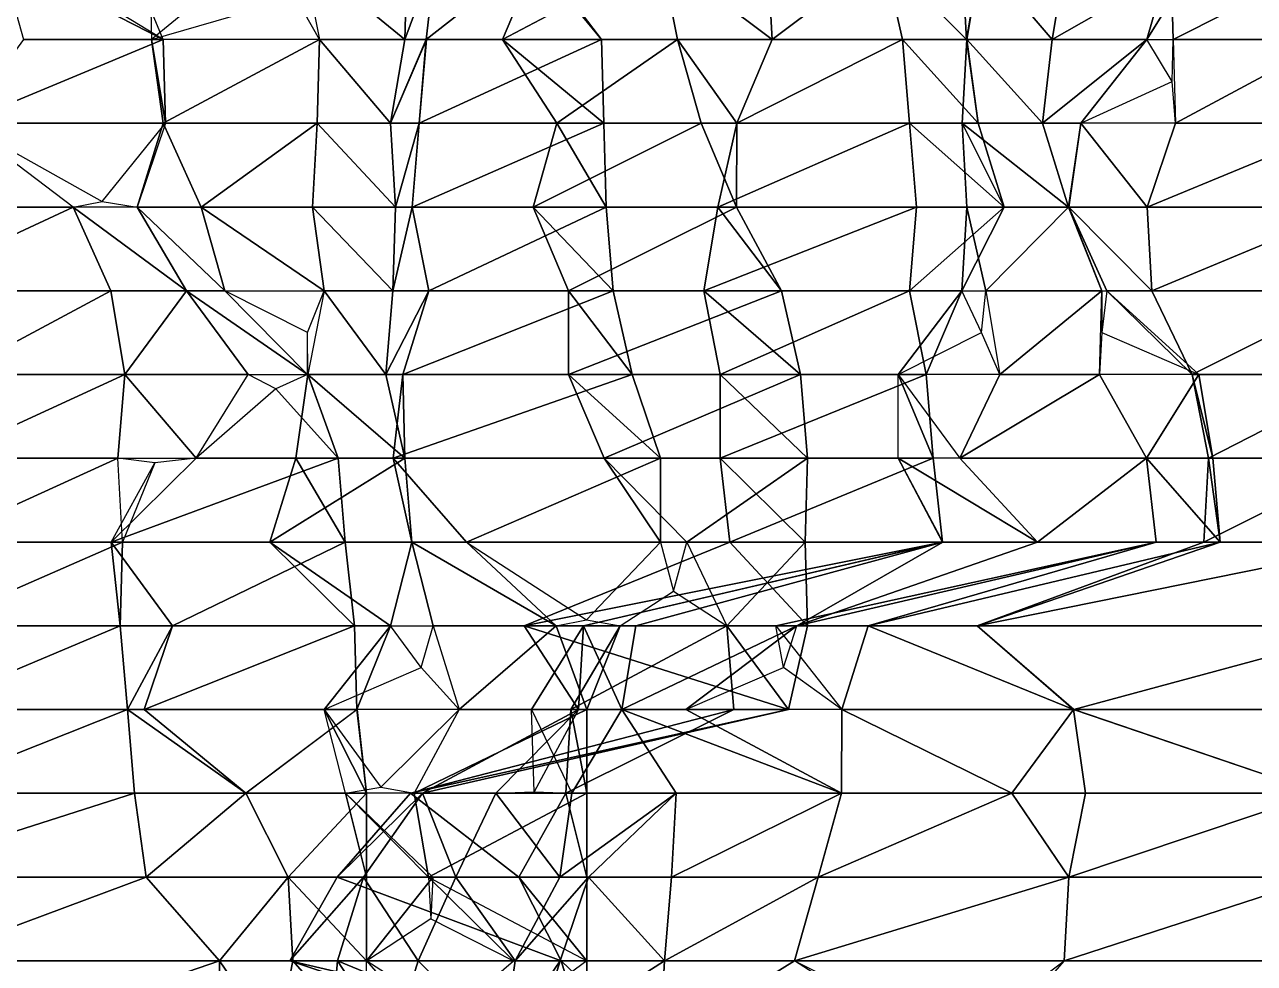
# Model space of a CAD drawing. Header units: metres. Extents: x -317 to 276, y -240 to 234.
# Drawn here: x 88.3 to 176.4, y -150.2 to -82.9 of the extents above; entities that cross this region are included whole.
import ezdxf

# ---------------------------------------------------------------- set-up
doc = ezdxf.new("R2010")
doc.units = ezdxf.units.M

msp = doc.modelspace()

# ---------------------------------------------------------------- linework, layer by layer
for points in [[(98.22296, -84, -563.7336), (88.408844, -78, -581.69824), (86.52753, -78, -572.62695), (86.527626, -77.9999, -572.62683)], [(98.22296, -84, -563.7336), (86.52753, -78, -572.62695), (88.219604, -84, -569.5296), (88.2197, -83.9999, -569.5295)], [(104.67294, -78, -564.442), (97.39694, -84, -577.7606), (107.74606, -81, -569.5795), (107.74616, -80.9999, -569.5794)], [(109.430786, -84, -568.24774), (107.74606, -81, -569.5795), (108.24631, -78, -570.4159), (108.24641, -77.9999, -570.4158)], [(108.24631, -78, -570.4159), (115.54233, -84, -569.5756), (115.71155, -78, -569.26587), (115.71165, -77.9999, -569.26575)], [(108.24631, -78, -570.4159), (109.430786, -84, -568.24774), (115.54233, -84, -569.5756), (115.54243, -83.9999, -569.5755)], [(115.54233, -84, -569.5756), (117.085236, -84, -579.26636), (117.762085, -78, -578.0274), (117.762184, -77.9999, -578.0273)], [(115.54233, -84, -569.5756), (117.762085, -78, -578.0274), (115.71155, -78, -569.26587), (115.71165, -77.9999, -569.26575)], [(117.085236, -84, -579.26636), (129.62668, -84, -568.82434), (124.719635, -78, -577.80664), (124.719734, -77.9999, -577.8065)], [(117.085236, -84, -579.26636), (124.719635, -78, -577.80664), (117.762085, -78, -578.0274), (117.762184, -77.9999, -578.0273)], [(129.62668, -84, -568.82434), (122.53995, -84, -594.3115), (125.078064, -78, -589.66547), (125.07816, -77.9999, -589.66534)], [(122.53995, -84, -594.3115), (135.08142, -84, -583.86945), (133.89697, -78, -586.0376), (133.89708, -77.9999, -586.0375)], [(122.53995, -84, -594.3115), (133.89697, -78, -586.0376), (125.078064, -78, -589.66547), (125.07816, -77.9999, -589.66534)], [(129.62668, -84, -568.82434), (125.078064, -78, -589.66547), (124.719635, -78, -577.80664), (124.719734, -77.9999, -577.8065)], [(133.89697, -78, -586.0376), (141.86981, -84, -583.9584), (141.5314, -78, -584.5779), (141.53151, -77.9999, -584.57776)], [(133.89697, -78, -586.0376), (135.08142, -84, -583.86945), (141.86981, -84, -583.9584), (141.86992, -83.9999, -583.95825)], [(141.86981, -84, -583.9584), (149.84265, -78, -581.87915), (141.5314, -78, -584.5779), (141.53151, -77.9999, -584.57776)], [(141.86981, -84, -583.9584), (151.19632, -84, -579.4013), (149.84265, -78, -581.87915), (149.84276, -77.9999, -581.879)], [(149.84265, -78, -581.87915), (155.78497, -84, -583.51685), (155.44653, -78, -584.1363), (155.44664, -77.9999, -584.13617)], [(149.84265, -78, -581.87915), (151.19632, -84, -579.4013), (155.78497, -84, -583.51685), (155.78508, -83.9999, -583.5167)], [(155.78497, -84, -583.51685), (156.82025, -78, -594.1367), (155.44653, -78, -584.1363), (155.44664, -77.9999, -584.13617)], [(155.78497, -84, -583.51685), (155.805, -84, -595.9951), (156.82025, -78, -594.1367), (156.82036, -77.9999, -594.1366)], [(156.82025, -78, -594.1367), (155.805, -84, -595.9951), (161.91653, -84, -597.323), (161.91664, -83.9999, -597.3229)], [(156.82025, -78, -594.1367), (161.91653, -84, -597.323), (162.9318, -78, -595.4646), (162.9319, -77.9999, -595.4645)], [(161.91653, -84, -597.323), (168.7049, -84, -597.412), (172.42749, -78, -590.5978), (172.4276, -77.9999, -590.59766)], [(161.91653, -84, -597.323), (172.42749, -78, -590.5978), (162.9318, -78, -595.4646), (162.9319, -77.9999, -595.4645)], [(168.7049, -84, -597.412), (170.58621, -84, -606.4832), (170.41699, -78, -606.79297), (170.4171, -77.9999, -606.79285)], [(168.7049, -84, -597.412), (170.41699, -78, -606.79297), (172.42749, -78, -590.5978), (172.4276, -77.9999, -590.59766)], [(170.58621, -84, -606.4832), (182.45087, -78, -597.2801), (170.41699, -78, -606.79297), (170.4171, -77.9999, -606.79285)], [(170.58621, -84, -606.4832), (181.94324, -84, -598.2093), (182.45087, -78, -597.2801), (182.45097, -77.9999, -597.27997)], [(97.357605, -81.86139, -571.5751), (97.39694, -84, -577.7606), (98.22296, -84, -563.7336), (98.22306, -83.9999, -563.73346)], [(83.82019, -90, -577.5827), (98.39218, -90, -563.4238), (98.22296, -84, -563.7336), (98.22306, -83.9999, -563.73346)], [(83.82019, -90, -577.5827), (98.22296, -84, -563.7336), (88.219604, -84, -569.5296), (88.2197, -83.9999, -569.5295)], [(98.39218, -90, -563.4238), (98.24298, -90, -576.2119), (97.39694, -84, -577.7606), (97.39704, -83.9999, -577.7605)], [(98.39218, -90, -563.4238), (97.39694, -84, -577.7606), (98.22296, -84, -563.7336), (98.22306, -83.9999, -563.73346)], [(98.24298, -90, -576.2119), (109.430786, -84, -568.24774), (97.39694, -84, -577.7606), (97.39704, -83.9999, -577.7605)], [(98.24298, -90, -576.2119), (109.261566, -90, -568.5575), (109.430786, -84, -568.24774), (109.430885, -83.9999, -568.2476)], [(109.430786, -84, -568.24774), (109.261566, -90, -568.5575), (114.52707, -90, -571.4341), (114.52717, -89.9999, -571.43396)], [(109.430786, -84, -568.24774), (114.52707, -90, -571.4341), (115.54233, -84, -569.5756), (115.54243, -83.9999, -569.5755)], [(114.52707, -90, -571.4341), (116.57761, -90, -580.19556), (117.085236, -84, -579.26636), (117.085335, -83.9999, -579.26624)], [(114.52707, -90, -571.4341), (117.085236, -84, -579.26636), (115.54233, -84, -569.5756), (115.54243, -83.9999, -569.5755)], [(116.57761, -90, -580.19556), (129.7959, -90, -568.5146), (129.62668, -84, -568.82434), (129.62679, -83.9999, -568.8242)], [(116.57761, -90, -580.19556), (129.62668, -84, -568.82434), (117.085236, -84, -579.26636), (117.085335, -83.9999, -579.26624)], [(129.7959, -90, -568.5146), (126.43173, -90, -587.1876), (122.53995, -84, -594.3115), (122.54005, -83.9999, -594.3114)], [(129.7959, -90, -568.5146), (122.53995, -84, -594.3115), (129.62668, -84, -568.82434), (129.62679, -83.9999, -568.8242)], [(126.43173, -90, -587.1876), (135.08142, -84, -583.86945), (122.53995, -84, -594.3115), (122.54005, -83.9999, -594.3114)], [(126.43173, -90, -587.1876), (136.77353, -90, -580.7721), (135.08142, -84, -583.86945), (135.08153, -83.9999, -583.8693)], [(135.08142, -84, -583.86945), (139.33167, -90, -588.60443), (141.86981, -84, -583.9584), (141.86992, -83.9999, -583.95825)], [(135.08142, -84, -583.86945), (136.77353, -90, -580.7721), (139.33167, -90, -588.60443), (139.33177, -89.9999, -588.6043)], [(139.33167, -90, -588.60443), (151.70398, -90, -578.4721), (151.19632, -84, -579.4013), (151.19643, -83.9999, -579.4012)], [(139.33167, -90, -588.60443), (151.19632, -84, -579.4013), (141.86981, -84, -583.9584), (141.86992, -83.9999, -583.95825)], [(151.19632, -84, -579.4013), (156.63101, -90, -581.96814), (155.78497, -84, -583.51685), (155.78508, -83.9999, -583.5167)], [(151.19632, -84, -579.4013), (151.70398, -90, -578.4721), (156.63101, -90, -581.96814), (156.63112, -89.9999, -581.968)], [(156.63101, -90, -581.96814), (155.46658, -90, -596.6146), (155.805, -84, -595.9951), (155.8051, -83.9999, -595.995)], [(155.805, -84, -595.9951), (155.46658, -90, -596.6146), (161.23972, -90, -598.56195), (161.23982, -89.9999, -598.5618)], [(156.63101, -90, -581.96814), (155.805, -84, -595.9951), (155.78497, -84, -583.51685), (155.78508, -83.9999, -583.5167)], [(155.805, -84, -595.9951), (161.23972, -90, -598.56195), (161.91653, -84, -597.323), (161.91664, -83.9999, -597.3229)], [(161.23972, -90, -598.56195), (163.96704, -90, -606.08453), (168.7049, -84, -597.412), (168.705, -83.9999, -597.41187)], [(161.23972, -90, -598.56195), (168.7049, -84, -597.412), (161.91653, -84, -597.323), (161.91664, -83.9999, -597.3229)], [(168.7049, -84, -597.412), (163.96704, -90, -606.08453), (170.52133, -87, -606.1704), (170.52144, -86.9999, -606.1703)], [(170.75543, -90, -606.17346), (170.52133, -87, -606.1704), (170.58621, -84, -606.4832), (170.58632, -83.9999, -606.4831)], [(170.75543, -90, -606.17346), (181.94324, -84, -598.2093), (170.58621, -84, -606.4832), (170.58632, -83.9999, -606.4831)], [(170.75543, -90, -606.17346), (183.29694, -90, -595.73145), (181.94324, -84, -598.2093), (181.94334, -83.9999, -598.20917)], [(70.77106, -96, -588.954), (91.77301, -96, -563.02515), (83.82019, -90, -577.5827), (83.82029, -89.9999, -577.5826)], [(83.82019, -90, -577.5827), (93.86658, -95.593216, -565.45044), (98.39218, -90, -563.4238), (98.39228, -89.9999, -563.4237)], [(96.361664, -96, -567.1407), (100.95035, -96, -571.25616), (98.24298, -90, -576.2119), (98.24308, -89.9999, -576.2118)], [(96.361664, -96, -567.1407), (98.24298, -90, -576.2119), (98.39218, -90, -563.4238), (98.39228, -89.9999, -563.4237)], [(100.95035, -96, -571.25616), (109.261566, -90, -568.5575), (98.24298, -90, -576.2119), (98.24308, -89.9999, -576.2118)], [(100.95035, -96, -571.25616), (108.92316, -96, -569.17694), (109.261566, -90, -568.5575), (109.261665, -89.9999, -568.5574)], [(109.261566, -90, -568.5575), (108.92316, -96, -569.17694), (114.86548, -96, -570.8146), (114.86558, -95.9999, -570.81445)], [(109.261566, -90, -568.5575), (114.86548, -96, -570.8146), (114.52707, -90, -571.4341), (114.52717, -89.9999, -571.43396)], [(114.86548, -96, -570.8146), (116.57761, -90, -580.19556), (114.52707, -90, -571.4341), (114.52717, -89.9999, -571.43396)], [(114.86548, -96, -570.8146), (116.06998, -96, -581.12476), (116.57761, -90, -580.19556), (116.577705, -89.9999, -580.19543)], [(116.06998, -96, -581.12476), (129.96512, -96, -568.20483), (129.7959, -90, -568.5146), (129.796, -89.9999, -568.51447)], [(116.06998, -96, -581.12476), (129.7959, -90, -568.5146), (116.57761, -90, -580.19556), (116.577705, -89.9999, -580.19543)], [(129.96512, -96, -568.20483), (124.739655, -96, -590.285), (126.43173, -90, -587.1876), (126.43183, -89.9999, -587.1875)], [(124.739655, -96, -590.285), (139.31165, -96, -576.1261), (136.77353, -90, -580.7721), (136.77364, -89.9999, -580.772)], [(124.739655, -96, -590.285), (136.77353, -90, -580.7721), (126.43173, -90, -587.1876), (126.43183, -89.9999, -587.1875)], [(129.96512, -96, -568.20483), (126.43173, -90, -587.1876), (129.7959, -90, -568.5146), (129.796, -89.9999, -568.51447)], [(139.31165, -96, -576.1261), (139.33167, -90, -588.60443), (136.77353, -90, -580.7721), (136.77364, -89.9999, -580.772)], [(139.31165, -96, -576.1261), (137.978, -96, -591.0823), (139.33167, -90, -588.60443), (139.33177, -89.9999, -588.6043)], [(137.978, -96, -591.0823), (152.21158, -96, -577.5429), (151.70398, -90, -578.4721), (151.70409, -89.9999, -578.472)], [(137.978, -96, -591.0823), (151.70398, -90, -578.4721), (139.33167, -90, -588.60443), (139.33177, -89.9999, -588.6043)], [(151.70398, -90, -578.4721), (158.49231, -96, -578.56104), (156.63101, -90, -581.96814), (156.63112, -89.9999, -581.968)], [(151.70398, -90, -578.4721), (152.21158, -96, -577.5429), (158.49231, -96, -578.56104), (158.49242, -95.9999, -578.5609)], [(158.49231, -96, -578.56104), (155.805, -96, -595.9951), (155.46658, -90, -596.6146), (155.46669, -89.9999, -596.6145)], [(158.49231, -96, -578.56104), (155.46658, -90, -596.6146), (156.63101, -90, -581.96814), (156.63112, -89.9999, -581.968)], [(155.46658, -90, -596.6146), (163.10101, -96, -595.1549), (161.23972, -90, -598.56195), (161.23982, -89.9999, -598.5618)], [(155.46658, -90, -596.6146), (155.805, -96, -595.9951), (163.10101, -96, -595.1549), (163.10112, -95.9999, -595.1548)], [(163.10101, -96, -595.1549), (163.96704, -90, -606.08453), (161.23972, -90, -598.56195), (161.23982, -89.9999, -598.5618)], [(163.10101, -96, -595.1549), (163.121, -96, -607.63324), (163.96704, -90, -606.08453), (163.96715, -89.9999, -606.0844)], [(163.96704, -90, -606.08453), (163.121, -96, -607.63324), (168.72491, -96, -609.89026), (168.72502, -95.9999, -609.89014)], [(163.96704, -90, -606.08453), (168.72491, -96, -609.89026), (170.75543, -90, -606.17346), (170.75554, -89.9999, -606.17334)], [(168.72491, -96, -609.89026), (183.46613, -96, -595.4217), (183.29694, -90, -595.73145), (183.29704, -89.9999, -595.7313)], [(168.72491, -96, -609.89026), (183.29694, -90, -595.73145), (170.75543, -90, -606.17346), (170.75554, -89.9999, -606.17334)], [(78.8931, -102, -574.0867), (91.77301, -96, -563.02515), (70.77106, -96, -588.954), (70.77116, -95.9999, -588.95386)], [(78.8931, -102, -574.0867), (94.48035, -102, -558.0694), (91.77301, -96, -563.02515), (91.77311, -95.9999, -563.025)], [(93.86658, -95.593216, -565.45044), (96.361664, -96, -567.1407), (91.77301, -96, -563.02515), (91.77311, -95.9999, -563.025)], [(99.91507, -102, -560.6362), (96.361664, -96, -567.1407), (91.77301, -96, -563.02515), (91.77311, -95.9999, -563.025)], [(99.91507, -102, -560.6362), (91.77301, -96, -563.02515), (94.48035, -102, -558.0694), (94.480446, -101.9999, -558.0693)], [(102.642426, -102, -568.1588), (100.95035, -96, -571.25616), (96.361664, -96, -567.1407), (96.36176, -95.9999, -567.14056)], [(102.642426, -102, -568.1588), (96.361664, -96, -567.1407), (99.91507, -102, -560.6362), (99.91517, -101.9999, -560.6361)], [(100.95035, -96, -571.25616), (109.769196, -102, -567.6283), (108.92316, -96, -569.17694), (108.923256, -95.9999, -569.1768)], [(100.95035, -96, -571.25616), (102.642426, -102, -568.1588), (109.769196, -102, -567.6283), (109.769295, -101.9999, -567.6282)], [(108.92316, -96, -569.17694), (114.69629, -102, -571.1243), (114.86548, -96, -570.8146), (114.86558, -95.9999, -570.81445)], [(108.92316, -96, -569.17694), (109.769196, -102, -567.6283), (114.69629, -102, -571.1243), (114.69639, -101.9999, -571.1242)], [(114.69629, -102, -571.1243), (117.254456, -102, -578.9566), (116.06998, -96, -581.12476), (116.070076, -95.9999, -581.12463)], [(114.69629, -102, -571.1243), (116.06998, -96, -581.12476), (114.86548, -96, -570.8146), (114.86558, -95.9999, -570.81445)], [(117.254456, -102, -578.9566), (129.96512, -96, -568.20483), (116.06998, -96, -581.12476), (116.070076, -95.9999, -581.12463)], [(117.254456, -102, -578.9566), (130.47275, -102, -567.27563), (129.96512, -96, -568.20483), (129.96523, -95.9999, -568.2047)], [(130.47275, -102, -567.27563), (127.2778, -102, -585.6389), (124.739655, -96, -590.285), (124.73975, -95.9999, -590.28485)], [(130.47275, -102, -567.27563), (124.739655, -96, -590.285), (129.96512, -96, -568.20483), (129.96523, -95.9999, -568.2047)], [(127.2778, -102, -585.6389), (139.31165, -96, -576.1261), (124.739655, -96, -590.285), (124.73975, -95.9999, -590.28485)], [(127.2778, -102, -585.6389), (142.52661, -102, -570.2411), (139.31165, -96, -576.1261), (139.31175, -95.9999, -576.126)], [(142.52661, -102, -570.2411), (136.96274, -102, -592.94073), (137.978, -96, -591.0823), (137.9781, -95.9999, -591.08215)], [(136.96274, -102, -592.94073), (151.70398, -102, -578.4721), (152.21158, -96, -577.5429), (152.21169, -95.9999, -577.5428)], [(136.96274, -102, -592.94073), (152.21158, -96, -577.5429), (137.978, -96, -591.0823), (137.9781, -95.9999, -591.08215)], [(142.52661, -102, -570.2411), (137.978, -96, -591.0823), (139.31165, -96, -576.1261), (139.31175, -95.9999, -576.126)], [(151.70398, -102, -578.4721), (155.44653, -102, -584.1363), (158.49231, -96, -578.56104), (158.49242, -95.9999, -578.5609)], [(151.70398, -102, -578.4721), (158.49231, -96, -578.56104), (152.21158, -96, -577.5429), (152.21169, -95.9999, -577.5428)], [(155.44653, -102, -584.1363), (157.15866, -102, -593.5173), (155.805, -96, -595.9951), (155.8051, -95.9999, -595.995)], [(155.44653, -102, -584.1363), (155.805, -96, -595.9951), (158.49231, -96, -578.56104), (158.49242, -95.9999, -578.5609)], [(157.15866, -102, -593.5173), (163.10101, -96, -595.1549), (155.805, -96, -595.9951), (155.8051, -95.9999, -595.995)], [(157.15866, -102, -593.5173), (165.46994, -102, -590.8186), (163.10101, -96, -595.1549), (163.10112, -95.9999, -595.1548)], [(165.46994, -102, -590.8186), (163.121, -96, -607.63324), (163.10101, -96, -595.1549), (163.10112, -95.9999, -595.1548)], [(165.46994, -102, -590.8186), (165.82834, -102, -602.6775), (163.121, -96, -607.63324), (163.12111, -95.9999, -607.6331)], [(163.121, -96, -607.63324), (169.06332, -102, -609.2708), (168.72491, -96, -609.89026), (168.72502, -95.9999, -609.89014)], [(163.121, -96, -607.63324), (165.82834, -102, -602.6775), (169.06332, -102, -609.2708), (169.06343, -101.9999, -609.2707)], [(169.06332, -102, -609.2708), (183.46613, -96, -595.4217), (168.72491, -96, -609.89026), (168.72502, -95.9999, -609.89014)], [(169.06332, -102, -609.2708), (183.97375, -102, -594.4925), (183.46613, -96, -595.4217), (183.46623, -95.9999, -595.4216)], [(83.29254, -108, -566.03357), (94.48035, -102, -558.0694), (78.8931, -102, -574.0867), (78.893196, -101.9999, -574.08655)], [(83.29254, -108, -566.03357), (95.495605, -108, -556.211), (94.48035, -102, -558.0694), (94.480446, -101.9999, -558.0693)], [(99.91507, -102, -560.6362), (94.48035, -102, -558.0694), (95.495605, -108, -556.211), (95.495705, -107.9999, -556.2109)], [(99.91507, -102, -560.6362), (95.495605, -108, -556.211), (104.314514, -108, -552.5831), (104.31461, -107.9999, -552.583)], [(108.56473, -108, -557.3181), (102.642426, -102, -568.1588), (99.91507, -102, -560.6362), (99.91517, -101.9999, -560.6361)], [(108.56473, -108, -557.3181), (99.91507, -102, -560.6362), (104.314514, -108, -552.5831), (104.31461, -107.9999, -552.583)], [(108.56473, -108, -557.3181), (108.58142, -105, -567.7167), (102.642426, -102, -568.1588), (102.642525, -101.9999, -568.1587)], [(109.769196, -102, -567.6283), (108.58475, -108, -569.79645), (108.58142, -105, -567.7167), (108.58152, -104.9999, -567.71655)], [(109.769196, -102, -567.6283), (108.58475, -108, -569.79645), (114.18866, -108, -572.0535), (114.18876, -107.9999, -572.0534)], [(109.769196, -102, -567.6283), (114.18866, -108, -572.0535), (114.69629, -102, -571.1243), (114.69639, -101.9999, -571.1242)], [(114.18866, -108, -572.0535), (115.39316, -108, -582.3637), (117.254456, -102, -578.9566), (117.254555, -101.9999, -578.9565)], [(114.18866, -108, -572.0535), (117.254456, -102, -578.9566), (114.69629, -102, -571.1243), (114.69639, -101.9999, -571.1242)], [(115.39316, -108, -582.3637), (131.82642, -108, -564.7977), (130.47275, -102, -567.27563), (130.47285, -101.9999, -567.2755)], [(115.39316, -108, -582.3637), (130.47275, -102, -567.27563), (117.254456, -102, -578.9566), (117.254555, -101.9999, -578.9565)], [(131.82642, -108, -564.7977), (127.2778, -108, -585.6389), (127.2778, -102, -585.6389), (127.2779, -101.9999, -585.6388)], [(131.82642, -108, -564.7977), (127.2778, -102, -585.6389), (130.47275, -102, -567.27563), (130.47285, -101.9999, -567.2755)], [(127.2778, -108, -585.6389), (143.88031, -108, -567.76324), (142.52661, -102, -570.2411), (142.52672, -101.9999, -570.24097)], [(127.2778, -108, -585.6389), (142.52661, -102, -570.2411), (127.2778, -102, -585.6389), (127.2779, -101.9999, -585.6388)], [(143.88031, -108, -567.76324), (138.14722, -108, -590.7726), (136.96274, -102, -592.94073), (136.96284, -101.9999, -592.9406)], [(143.88031, -108, -567.76324), (136.96274, -102, -592.94073), (142.52661, -102, -570.2411), (142.52672, -101.9999, -570.24097)], [(138.14722, -108, -590.7726), (151.70398, -102, -578.4721), (136.96274, -102, -592.94073), (136.96284, -101.9999, -592.9406)], [(138.14722, -108, -590.7726), (152.88843, -108, -576.30396), (151.70398, -102, -578.4721), (151.70409, -101.9999, -578.472)], [(152.88843, -108, -576.30396), (150.8779, -108, -592.49915), (155.44653, -102, -584.1363), (155.44664, -101.9999, -584.13617)], [(155.44653, -102, -584.1363), (150.8779, -108, -592.49915), (156.84735, -105, -591.81165), (156.84746, -104.9999, -591.8115)], [(152.88843, -108, -576.30396), (155.44653, -102, -584.1363), (151.70398, -102, -578.4721), (151.70409, -101.9999, -578.472)], [(158.17392, -108, -591.6588), (156.84735, -105, -591.81165), (157.15866, -102, -593.5173), (157.15877, -101.9999, -593.51715)], [(158.17392, -108, -591.6588), (165.46994, -102, -590.8186), (157.15866, -102, -593.5173), (157.15877, -101.9999, -593.51715)], [(158.17392, -108, -591.6588), (165.30072, -108, -591.1283), (165.46994, -102, -590.8186), (165.47005, -101.9999, -590.8185)], [(165.46994, -102, -590.8186), (165.47888, -105, -591.11505), (165.30072, -108, -591.1283), (165.30083, -107.9999, -591.1282)], [(172.42749, -108, -590.5978), (165.82834, -102, -602.6775), (165.47888, -105, -591.11505), (165.47899, -104.9999, -591.1149)], [(171.93988, -108, -604.0053), (169.06332, -102, -609.2708), (165.82834, -102, -602.6775), (165.82845, -101.9999, -602.67737)], [(171.93988, -108, -604.0053), (165.82834, -102, -602.6775), (172.42749, -108, -590.5978), (172.4276, -107.9999, -590.59766)], [(171.93988, -108, -604.0053), (183.97375, -102, -594.4925), (169.06332, -102, -609.2708), (169.06343, -101.9999, -609.2707)], [(171.93988, -108, -604.0053), (184.8198, -108, -592.94385), (183.97375, -102, -594.4925), (183.97386, -101.9999, -594.4924)], [(82.44647, -114, -567.5823), (94.987976, -114, -557.1402), (95.495605, -108, -556.211), (95.495705, -107.9999, -556.2109)], [(82.44647, -114, -567.5823), (95.495605, -108, -556.211), (83.29254, -108, -566.03357), (83.29264, -107.9999, -566.03345)], [(95.495605, -108, -556.211), (94.987976, -114, -557.1402), (100.59189, -114, -559.3973), (100.59199, -113.9999, -559.39716)], [(95.495605, -108, -556.211), (100.59189, -114, -559.3973), (104.314514, -108, -552.5831), (104.31461, -107.9999, -552.583)], [(108.56473, -108, -557.3181), (106.30908, -109.02858, -555.1896), (104.314514, -108, -552.5831), (104.31461, -107.9999, -552.583)], [(110.764465, -114, -553.2915), (107.73868, -114, -571.3451), (108.58475, -108, -569.79645), (108.58485, -107.9999, -569.7963)], [(108.58475, -108, -569.79645), (107.73868, -114, -571.3451), (115.54233, -114, -569.5756), (115.54243, -113.9999, -569.5755)], [(110.764465, -114, -553.2915), (108.58475, -108, -569.79645), (108.56473, -108, -557.3181), (108.56483, -107.9999, -557.318)], [(108.58475, -108, -569.79645), (115.54233, -114, -569.5756), (114.18866, -108, -572.0535), (114.18876, -107.9999, -572.0534)], [(115.54233, -114, -569.5756), (115.39316, -108, -582.3637), (114.18866, -108, -572.0535), (114.18876, -107.9999, -572.0534)], [(115.54233, -114, -569.5756), (114.71631, -114, -583.60266), (115.39316, -108, -582.3637), (115.39326, -107.9999, -582.3636)], [(114.71631, -114, -583.60266), (133.85693, -114, -561.08093), (131.82642, -108, -564.7977), (131.82652, -107.9999, -564.7976)], [(114.71631, -114, -583.60266), (131.82642, -108, -564.7977), (115.39316, -108, -582.3637), (115.39326, -107.9999, -582.3636)], [(133.85693, -114, -561.08093), (129.81592, -114, -580.9929), (127.2778, -108, -585.6389), (127.2779, -107.9999, -585.6388)], [(133.85693, -114, -561.08093), (127.2778, -108, -585.6389), (131.82642, -108, -564.7977), (131.82652, -107.9999, -564.7976)], [(129.81592, -114, -580.9929), (143.88031, -108, -567.76324), (127.2778, -108, -585.6389), (127.2779, -107.9999, -585.6388)], [(129.81592, -114, -580.9929), (144.38794, -114, -566.83405), (143.88031, -108, -567.76324), (143.88042, -107.9999, -567.7631)], [(144.38794, -114, -566.83405), (138.14722, -114, -590.7726), (138.14722, -108, -590.7726), (138.14732, -107.9999, -590.77246)], [(144.38794, -114, -566.83405), (138.14722, -108, -590.7726), (143.88031, -108, -567.76324), (143.88042, -107.9999, -567.7631)], [(138.14722, -114, -590.7726), (153.39606, -114, -575.37476), (152.88843, -108, -576.30396), (152.88853, -107.9999, -576.30383)], [(138.14722, -114, -590.7726), (152.88843, -108, -576.30396), (138.14722, -108, -590.7726), (138.14732, -107.9999, -590.77246)], [(153.39606, -114, -575.37476), (150.8779, -114, -592.49915), (150.8779, -108, -592.49915), (150.878, -107.9999, -592.499)], [(153.39606, -114, -575.37476), (150.8779, -108, -592.49915), (152.88843, -108, -576.30396), (152.88853, -107.9999, -576.30383)], [(158.17392, -108, -591.6588), (150.8779, -108, -592.49915), (155.29736, -114, -596.9243), (155.29747, -113.9999, -596.9242)], [(155.29736, -114, -596.9243), (168.6849, -114, -584.9336), (165.30072, -108, -591.1283), (165.30083, -107.9999, -591.1282)], [(155.29736, -114, -596.9243), (165.30072, -108, -591.1283), (158.17392, -108, -591.6588), (158.17403, -107.9999, -591.6587)], [(172.42749, -108, -590.5978), (165.30072, -108, -591.1283), (168.6849, -114, -584.9336), (168.68501, -113.9999, -584.9335)], [(172.42749, -108, -590.5978), (168.6849, -114, -584.9336), (173.44275, -114, -588.7394), (173.44286, -113.9999, -588.73926)], [(173.44275, -114, -588.7394), (173.12436, -114, -601.83716), (171.93988, -108, -604.0053), (171.93999, -107.9999, -604.0052)], [(173.44275, -114, -588.7394), (171.93988, -108, -604.0053), (172.42749, -108, -590.5978), (172.4276, -107.9999, -590.59766)], [(173.12436, -114, -601.83716), (184.8198, -108, -592.94385), (171.93988, -108, -604.0053), (171.93999, -107.9999, -604.0052)], [(173.12436, -114, -601.83716), (184.8198, -114, -592.94385), (184.8198, -108, -592.94385), (184.8199, -107.9999, -592.9437)], [(106.30908, -109.02858, -555.1896), (100.59189, -114, -559.3973), (110.764465, -114, -553.2915), (110.764565, -113.9999, -553.2914)], [(81.76965, -120, -568.8212), (95.326385, -120, -556.52075), (94.987976, -114, -557.1402), (94.988075, -113.9999, -557.1401)], [(81.76965, -120, -568.8212), (94.987976, -114, -557.1402), (82.44647, -114, -567.5823), (82.44657, -113.9999, -567.58215)], [(94.50037, -120, -570.5477), (111.272095, -120, -552.3623), (110.764465, -114, -553.2915), (110.764565, -113.9999, -553.2914)], [(94.50037, -120, -570.5477), (110.764465, -114, -553.2915), (100.59189, -114, -559.3973), (100.59199, -113.9999, -559.39716)], [(97.63855, -114.31579, -558.5459), (95.326385, -120, -556.52075), (94.50037, -120, -570.5477), (94.500465, -119.9999, -570.5476)], [(100.59189, -114, -559.3973), (97.63855, -114.31579, -558.5459), (94.987976, -114, -557.1402), (94.988075, -113.9999, -557.1401)], [(111.272095, -120, -552.3623), (105.87738, -120, -574.7522), (107.73868, -114, -571.3451), (107.73878, -113.9999, -571.345)], [(105.87738, -120, -574.7522), (116.04996, -120, -568.6464), (115.54233, -114, -569.5756), (115.54243, -113.9999, -569.5755)], [(105.87738, -120, -574.7522), (115.54233, -114, -569.5756), (107.73868, -114, -571.3451), (107.73878, -113.9999, -571.345)], [(111.272095, -120, -552.3623), (107.73868, -114, -571.3451), (110.764465, -114, -553.2915), (110.764565, -113.9999, -553.2914)], [(116.04996, -120, -568.6464), (119.96179, -120, -574.00085), (114.71631, -114, -583.60266), (114.71641, -113.9999, -583.60254)], [(116.04996, -120, -568.6464), (114.71631, -114, -583.60266), (115.54233, -114, -569.5756), (115.54243, -113.9999, -569.5755)], [(119.96179, -120, -574.00085), (133.85693, -114, -561.08093), (114.71631, -114, -583.60266), (114.71641, -113.9999, -583.60254)], [(119.96179, -120, -574.00085), (133.85693, -120, -561.08093), (133.85693, -114, -561.08093), (133.85704, -113.9999, -561.0808)], [(133.85693, -120, -561.08093), (135.73825, -120, -570.1522), (129.81592, -114, -580.9929), (129.81602, -113.9999, -580.9928)], [(133.85693, -120, -561.08093), (129.81592, -114, -580.9929), (133.85693, -114, -561.08093), (133.85704, -113.9999, -561.0808)], [(135.73825, -120, -570.1522), (144.38794, -114, -566.83405), (129.81592, -114, -580.9929), (129.81602, -113.9999, -580.9928)], [(135.73825, -120, -570.1522), (144.21872, -120, -567.1438), (144.38794, -114, -566.83405), (144.38805, -113.9999, -566.8339)], [(144.21872, -120, -567.1438), (138.82404, -120, -589.5336), (138.14722, -114, -590.7726), (138.14732, -113.9999, -590.77246)], [(144.21872, -120, -567.1438), (138.14722, -114, -590.7726), (144.38794, -114, -566.83405), (144.38805, -113.9999, -566.8339)], [(138.82404, -120, -589.5336), (153.39606, -114, -575.37476), (138.14722, -114, -590.7726), (138.14732, -113.9999, -590.77246)], [(138.82404, -120, -589.5336), (154.07288, -120, -574.1358), (153.39606, -114, -575.37476), (153.39616, -113.9999, -575.37463)], [(154.07288, -120, -574.1358), (154.0929, -120, -586.61414), (150.8779, -114, -592.49915), (150.878, -113.9999, -592.499)], [(154.07288, -120, -574.1358), (150.8779, -114, -592.49915), (153.39606, -114, -575.37476), (153.39616, -113.9999, -575.37463)], [(160.88126, -120, -586.7031), (155.29736, -114, -596.9243), (150.8779, -114, -592.49915), (150.878, -113.9999, -592.499)], [(160.88126, -120, -586.7031), (150.8779, -114, -592.49915), (154.0929, -120, -586.61414), (154.093, -119.9999, -586.614)], [(160.88126, -120, -586.7031), (168.6849, -114, -584.9336), (155.29736, -114, -596.9243), (155.29747, -113.9999, -596.9242)], [(160.88126, -120, -586.7031), (169.36172, -120, -583.6947), (168.6849, -114, -584.9336), (168.68501, -113.9999, -584.9335)], [(168.6849, -114, -584.9336), (173.95038, -120, -587.8102), (173.44275, -114, -588.7394), (173.44286, -113.9999, -588.73926)], [(168.6849, -114, -584.9336), (169.36172, -120, -583.6947), (173.95038, -120, -587.8102), (173.95049, -119.9999, -587.81006)], [(173.95038, -120, -587.8102), (172.78592, -120, -602.45667), (173.12436, -114, -601.83716), (173.12447, -113.9999, -601.83704)], [(172.78592, -120, -602.45667), (186.17346, -120, -590.46594), (184.8198, -114, -592.94385), (184.8199, -113.9999, -592.9437)], [(172.78592, -120, -602.45667), (184.8198, -114, -592.94385), (173.12436, -114, -601.83716), (173.12447, -113.9999, -601.83704)], [(173.95038, -120, -587.8102), (173.12436, -114, -601.83716), (173.44275, -114, -588.7394), (173.44286, -113.9999, -588.73926)], [(81.60043, -126, -569.131), (95.157166, -126, -556.83044), (95.326385, -120, -556.52075), (95.326485, -119.9999, -556.5206)], [(81.60043, -126, -569.131), (95.326385, -120, -556.52075), (81.76965, -120, -568.8212), (81.76975, -119.9999, -568.8211)], [(95.157166, -126, -556.83044), (98.89981, -126, -562.4946), (94.50037, -120, -570.5477), (94.500465, -119.9999, -570.5476)], [(95.157166, -126, -556.83044), (94.50037, -120, -570.5477), (95.326385, -120, -556.52075), (95.326485, -119.9999, -556.5206)], [(98.89981, -126, -562.4946), (111.272095, -120, -552.3623), (94.50037, -120, -570.5477), (94.500465, -119.9999, -570.5476)], [(98.89981, -126, -562.4946), (111.94891, -126, -551.1234), (111.272095, -120, -552.3623), (111.272194, -119.9999, -552.3622)], [(111.94891, -126, -551.1234), (114.50705, -126, -558.9557), (105.87738, -120, -574.7522), (105.87748, -119.9999, -574.7521)], [(111.94891, -126, -551.1234), (105.87738, -120, -574.7522), (111.272095, -120, -552.3623), (111.272194, -119.9999, -552.3622)], [(116.04996, -120, -568.6464), (105.87738, -120, -574.7522), (114.50705, -126, -558.9557), (114.50715, -125.9999, -558.95557)], [(116.04996, -120, -568.6464), (114.50705, -126, -558.9557), (117.572845, -126, -565.8588), (117.572945, -125.9999, -565.8587)], [(126.39172, -126, -562.23096), (119.96179, -120, -574.00085), (116.04996, -120, -568.6464), (116.05006, -119.9999, -568.6463)], [(126.39172, -126, -562.23096), (116.04996, -120, -568.6464), (117.572845, -126, -565.8588), (117.572945, -125.9999, -565.8587)], [(119.96179, -120, -574.00085), (128.55685, -125.56364, -564.5252), (133.85693, -120, -561.08093), (133.85704, -119.9999, -561.0808)], [(144.38794, -126, -566.83405), (124.102875, -126, -616.4806), (138.82404, -120, -589.5336), (138.82414, -119.9999, -589.5335)], [(124.102875, -126, -616.4806), (128.35312, -126, -621.2155), (154.07288, -120, -574.1358), (154.07298, -119.9999, -574.1357)], [(124.102875, -126, -616.4806), (154.07288, -120, -574.1358), (138.82404, -120, -589.5336), (138.82414, -119.9999, -589.5335)], [(128.35312, -126, -621.2155), (132.0957, -126, -626.8797), (154.0929, -120, -586.61414), (154.093, -119.9999, -586.614)], [(128.35312, -126, -621.2155), (154.0929, -120, -586.61414), (154.07288, -120, -574.1358), (154.07298, -119.9999, -574.1357)], [(154.0929, -120, -586.61414), (132.0957, -126, -626.8797), (143.62195, -126, -618.2961), (143.62206, -125.9999, -618.29596)], [(133.85693, -120, -561.08093), (134.79758, -123.52941, -565.6166), (135.73825, -120, -570.1522), (135.73836, -119.9999, -570.1521)], [(138.6148, -126, -564.8867), (144.21872, -120, -567.1438), (135.73825, -120, -570.1522), (135.73836, -119.9999, -570.1521)], [(138.6148, -126, -564.8867), (144.38794, -126, -566.83405), (144.21872, -120, -567.1438), (144.21883, -119.9999, -567.1437)], [(144.38794, -126, -566.83405), (138.82404, -120, -589.5336), (144.21872, -120, -567.1438), (144.21883, -119.9999, -567.1437)], [(143.62195, -126, -618.2961), (142.11908, -126, -633.562), (169.36172, -120, -583.6947), (169.36183, -119.9999, -583.6946)], [(169.36172, -120, -583.6947), (142.11908, -126, -633.562), (148.73822, -126, -633.9607), (148.73833, -125.9999, -633.9606)], [(154.0929, -120, -586.61414), (143.62195, -126, -618.2961), (160.88126, -120, -586.7031), (160.88136, -119.9999, -586.703)], [(143.62195, -126, -618.2961), (169.36172, -120, -583.6947), (160.88126, -120, -586.7031), (160.88136, -119.9999, -586.703)], [(169.36172, -120, -583.6947), (148.73822, -126, -633.9607), (173.95038, -120, -587.8102), (173.95049, -119.9999, -587.81006)], [(173.95038, -120, -587.8102), (148.73822, -126, -633.9607), (156.54187, -126, -632.1912), (156.54198, -125.9999, -632.1911)], [(173.95038, -120, -587.8102), (156.54187, -126, -632.1912), (172.78592, -120, -602.45667), (172.78603, -119.9999, -602.45654)], [(156.54187, -126, -632.1912), (185.66583, -126, -591.39514), (186.17346, -120, -590.46594), (186.17357, -119.9999, -590.4658)], [(156.54187, -126, -632.1912), (186.17346, -120, -590.46594), (172.78592, -120, -602.45667), (172.78603, -119.9999, -602.45654)], [(134.79758, -123.52941, -565.6166), (138.6148, -126, -564.8867), (130.98038, -126, -566.34644), (130.98048, -125.9999, -566.3463)], [(128.55685, -125.56364, -564.5252), (130.98038, -126, -566.34644), (126.39172, -126, -562.23096), (126.39182, -125.9999, -562.23083)], [(80.923615, -132, -570.3699), (95.664795, -132, -555.90125), (95.157166, -126, -556.83044), (95.157265, -125.9999, -556.8303)], [(80.923615, -132, -570.3699), (95.157166, -126, -556.83044), (81.60043, -126, -569.131), (81.60053, -125.9999, -569.13086)], [(95.664795, -132, -555.90125), (98.89981, -126, -562.4946), (95.157166, -126, -556.83044), (95.157265, -125.9999, -556.8303)], [(95.664795, -132, -555.90125), (96.86929, -132, -566.2114), (98.89981, -126, -562.4946), (98.89991, -125.9999, -562.4945)], [(96.86929, -132, -566.2114), (112.11813, -132, -550.81366), (111.94891, -126, -551.1234), (111.94901, -125.9999, -551.1233)], [(96.86929, -132, -566.2114), (111.94891, -126, -551.1234), (98.89981, -126, -562.4946), (98.89991, -125.9999, -562.4945)], [(112.11813, -132, -550.81366), (109.769196, -132, -567.6283), (114.50705, -126, -558.9557), (114.50715, -125.9999, -558.95557)], [(114.50705, -126, -558.9557), (109.769196, -132, -567.6283), (116.70813, -129, -563.91174), (116.70823, -128.9999, -563.9116)], [(112.11813, -132, -550.81366), (114.50705, -126, -558.9557), (111.94891, -126, -551.1234), (111.94901, -125.9999, -551.1233)], [(119.43414, -132, -562.4517), (116.70813, -129, -563.91174), (117.572845, -126, -565.8588), (117.572945, -125.9999, -565.8587)], [(119.43414, -132, -562.4517), (126.39172, -126, -562.23096), (117.572845, -126, -565.8588), (117.572945, -125.9999, -565.8587)], [(119.43414, -132, -562.4517), (128.59143, -132, -558.20435), (126.39172, -126, -562.23096), (126.39182, -125.9999, -562.23083)], [(143.03424, -132, -569.3119), (127.99466, -132, -609.3567), (124.102875, -126, -616.4806), (124.102974, -125.9999, -616.48047)], [(143.03424, -132, -569.3119), (124.102875, -126, -616.4806), (144.38794, -126, -566.83405), (144.38805, -125.9999, -566.8339)], [(127.99466, -132, -609.3567), (128.35312, -126, -621.2155), (124.102875, -126, -616.4806), (124.102974, -125.9999, -616.48047)], [(127.99466, -132, -609.3567), (124.63052, -132, -628.0297), (128.35312, -126, -621.2155), (128.35323, -125.9999, -621.2154)], [(128.35312, -126, -621.2155), (124.63052, -132, -628.0297), (131.08044, -132, -628.7381), (131.08055, -131.9999, -628.738)], [(128.59143, -132, -558.20435), (130.98038, -126, -566.34644), (126.39172, -126, -562.23096), (126.39182, -125.9999, -562.23083)], [(128.59143, -132, -558.20435), (127.42697, -132, -572.8508), (130.98038, -126, -566.34644), (130.98048, -125.9999, -566.3463)], [(127.42697, -132, -572.8508), (139.12244, -132, -563.9575), (138.6148, -126, -564.8867), (138.61491, -125.9999, -564.8866)], [(127.42697, -132, -572.8508), (138.6148, -126, -564.8867), (130.98038, -126, -566.34644), (130.98048, -125.9999, -566.3463)], [(128.35312, -126, -621.2155), (131.08044, -132, -628.7381), (132.0957, -126, -626.8797), (132.09581, -125.9999, -626.8796)], [(131.08044, -132, -628.7381), (135.66913, -132, -632.85364), (143.62195, -126, -618.2961), (143.62206, -125.9999, -618.29596)], [(131.08044, -132, -628.7381), (143.62195, -126, -618.2961), (132.0957, -126, -626.8797), (132.09581, -125.9999, -626.8796)], [(143.62195, -126, -618.2961), (135.66913, -132, -632.85364), (142.68011, -129, -627.86273), (142.68022, -128.9999, -627.8626)], [(138.6148, -126, -564.8867), (143.03424, -132, -569.3119), (144.38794, -126, -566.83405), (144.38805, -125.9999, -566.8339)], [(138.6148, -126, -564.8867), (139.12244, -132, -563.9575), (143.03424, -132, -569.3119), (143.03435, -131.9999, -569.31177)], [(146.85693, -132, -624.8894), (142.68011, -129, -627.86273), (142.11908, -126, -633.562), (142.11919, -125.9999, -633.5619)], [(148.73822, -126, -633.9607), (142.11908, -126, -633.562), (146.85693, -132, -624.8894), (146.85704, -131.9999, -624.8893)], [(148.73822, -126, -633.9607), (146.85693, -132, -624.8894), (163.45941, -132, -607.0138), (163.45952, -131.9999, -607.0137)], [(156.54187, -126, -632.1912), (148.73822, -126, -633.9607), (163.45941, -132, -607.0138), (163.45952, -131.9999, -607.0137)], [(163.47943, -132, -619.49207), (185.66583, -126, -591.39514), (156.54187, -126, -632.1912), (156.54198, -125.9999, -632.1911)], [(156.54187, -126, -632.1912), (163.45941, -132, -607.0138), (163.47943, -132, -619.49207), (163.47954, -131.9999, -619.49194)], [(163.47943, -132, -619.49207), (186.5119, -132, -589.84644), (185.66583, -126, -591.39514), (185.66594, -125.9999, -591.395)], [(80.585175, -138, -570.9894), (96.172424, -138, -554.97205), (95.664795, -132, -555.90125), (95.664894, -131.9999, -555.9011)], [(80.585175, -138, -570.9894), (95.664795, -132, -555.90125), (80.923615, -132, -570.3699), (80.92371, -131.9999, -570.36975)], [(104.145294, -138, -552.8928), (96.86929, -132, -566.2114), (95.664795, -132, -555.90125), (95.664894, -131.9999, -555.9011)], [(104.145294, -138, -552.8928), (95.664795, -132, -555.90125), (96.172424, -138, -554.97205), (96.17252, -137.9999, -554.9719)], [(104.145294, -138, -552.8928), (112.11813, -132, -550.81366), (96.86929, -132, -566.2114), (96.86939, -131.9999, -566.2113)], [(104.145294, -138, -552.8928), (112.79498, -138, -549.5747), (112.11813, -132, -550.81366), (112.11823, -131.9999, -550.81354)], [(112.79498, -138, -549.5747), (111.29208, -138, -564.8407), (109.769196, -132, -567.6283), (109.769295, -131.9999, -567.6282)], [(112.79498, -138, -549.5747), (109.769196, -132, -567.6283), (112.11813, -132, -550.81366), (112.11823, -131.9999, -550.81354)], [(109.769196, -132, -567.6283), (113.81604, -137.57143, -566.478), (119.43414, -132, -562.4517), (119.43424, -131.9999, -562.4516)], [(127.08856, -138, -573.47034), (115.940796, -138, -606.3912), (139.12244, -132, -563.9575), (139.12254, -131.9999, -563.9574)], [(115.940796, -138, -606.3912), (116.806854, -138, -617.32086), (143.03424, -132, -569.3119), (143.03435, -131.9999, -569.31177)], [(115.940796, -138, -606.3912), (143.03424, -132, -569.3119), (139.12244, -132, -563.9575), (139.12254, -131.9999, -563.9574)], [(116.21918, -138, -568.3367), (128.59143, -138, -558.20435), (128.59143, -132, -558.20435), (128.59154, -131.9999, -558.2042)], [(116.21918, -138, -568.3367), (128.59143, -132, -558.20435), (119.43414, -132, -562.4517), (119.43424, -131.9999, -562.4516)], [(116.806854, -138, -617.32086), (122.07236, -138, -620.1974), (127.99466, -132, -609.3567), (127.99476, -131.9999, -609.35657)], [(116.806854, -138, -617.32086), (127.99466, -132, -609.3567), (143.03424, -132, -569.3119), (143.03435, -131.9999, -569.31177)], [(127.99466, -132, -609.3567), (124.819, -137.88461, -621.4272), (124.63052, -132, -628.0297), (124.63062, -131.9999, -628.0296)], [(131.08044, -132, -628.7381), (124.63052, -132, -628.0297), (127.50708, -138, -622.7642), (127.50718, -137.9999, -622.7641)], [(128.59143, -138, -558.20435), (127.08856, -138, -573.47034), (127.42697, -132, -572.8508), (127.42707, -131.9999, -572.8507)], [(127.08856, -138, -573.47034), (139.12244, -132, -563.9575), (127.42697, -132, -572.8508), (127.42707, -131.9999, -572.8507)], [(128.59143, -138, -558.20435), (127.42697, -132, -572.8508), (128.59143, -132, -558.20435), (128.59154, -131.9999, -558.2042)], [(131.08044, -132, -628.7381), (127.50708, -138, -622.7642), (134.97226, -138, -621.6142), (134.97237, -137.9999, -621.6141)], [(146.83691, -138, -612.41113), (135.66913, -132, -632.85364), (131.08044, -132, -628.7381), (131.08055, -131.9999, -628.738)], [(146.83691, -138, -612.41113), (131.08044, -132, -628.7381), (134.97226, -138, -621.6142), (134.97237, -137.9999, -621.6141)], [(146.85693, -132, -624.8894), (135.66913, -132, -632.85364), (146.83691, -138, -612.41113), (146.83702, -137.9999, -612.411)], [(146.85693, -132, -624.8894), (146.83691, -138, -612.41113), (159.03998, -138, -602.5885), (159.04008, -137.9999, -602.5884)], [(163.45941, -132, -607.0138), (146.85693, -132, -624.8894), (159.03998, -138, -602.5885), (159.04008, -137.9999, -602.5884)], [(163.45941, -132, -607.0138), (159.03998, -138, -602.5885), (164.30545, -138, -605.4651), (164.30556, -137.9999, -605.46497)], [(181.07718, -138, -587.27966), (163.47943, -132, -619.49207), (163.45941, -132, -607.0138), (163.45952, -131.9999, -607.0137)], [(181.07718, -138, -587.27966), (163.45941, -132, -607.0138), (164.30545, -138, -605.4651), (164.30556, -137.9999, -605.46497)], [(181.07718, -138, -587.27966), (186.5119, -132, -589.84644), (163.47943, -132, -619.49207), (163.47954, -131.9999, -619.49194)], [(77.37021, -144, -576.8743), (97.01849, -144, -553.42334), (96.172424, -138, -554.97205), (96.17252, -137.9999, -554.9719)], [(77.37021, -144, -576.8743), (96.172424, -138, -554.97205), (80.585175, -138, -570.9894), (80.58527, -137.9999, -570.98926)], [(97.01849, -144, -553.42334), (104.145294, -138, -552.8928), (96.172424, -138, -554.97205), (96.17252, -137.9999, -554.9719)], [(97.01849, -144, -553.42334), (107.19104, -144, -547.3176), (104.145294, -138, -552.8928), (104.14539, -137.9999, -552.8927)], [(107.19104, -144, -547.3176), (112.79498, -138, -549.5747), (104.145294, -138, -552.8928), (104.14539, -137.9999, -552.8927)], [(107.19104, -144, -547.3176), (112.79498, -144, -549.5747), (112.79498, -138, -549.5747), (112.79508, -137.9999, -549.5746)], [(123.70438, -144, -579.66504), (110.69531, -144, -615.993), (115.940796, -138, -606.3912), (115.940895, -137.9999, -606.39105)], [(110.69531, -144, -615.993), (112.57663, -144, -625.0642), (116.806854, -138, -617.32086), (116.80695, -137.9999, -617.32074)], [(110.69531, -144, -615.993), (116.806854, -138, -617.32086), (115.940796, -138, -606.3912), (115.940895, -137.9999, -606.39105)], [(113.81604, -137.57143, -566.478), (116.21918, -138, -568.3367), (111.29208, -138, -564.8407), (111.29218, -137.9999, -564.8406)], [(112.79498, -144, -549.5747), (117.552826, -144, -553.3805), (111.29208, -138, -564.8407), (111.29218, -137.9999, -564.8406)], [(112.79498, -144, -549.5747), (111.29208, -138, -564.8407), (112.79498, -138, -549.5747), (112.79508, -137.9999, -549.5746)], [(117.234436, -144, -566.4783), (116.21918, -138, -568.3367), (111.29208, -138, -564.8407), (111.29218, -137.9999, -564.8406)], [(117.234436, -144, -566.4783), (111.29208, -138, -564.8407), (117.552826, -144, -553.3805), (117.552925, -143.9999, -553.3804)], [(116.806854, -138, -617.32086), (112.57663, -144, -625.0642), (119.1958, -144, -625.4629), (119.1959, -143.9999, -625.46277)], [(123.70438, -144, -579.66504), (115.940796, -138, -606.3912), (127.08856, -138, -573.47034), (127.08866, -137.9999, -573.4702)], [(117.234436, -144, -566.4783), (128.59143, -138, -558.20435), (116.21918, -138, -568.3367), (116.21928, -137.9999, -568.33655)], [(116.806854, -138, -617.32086), (119.1958, -144, -625.4629), (122.07236, -138, -620.1974), (122.07246, -137.9999, -620.19727)], [(117.234436, -144, -566.4783), (128.59143, -144, -558.20435), (128.59143, -138, -558.20435), (128.59154, -137.9999, -558.2042)], [(122.07236, -138, -620.1974), (119.1958, -144, -625.4629), (126.66101, -144, -624.31287), (126.66111, -143.9999, -624.31274)], [(124.819, -137.88461, -621.4272), (127.50708, -138, -622.7642), (122.07236, -138, -620.1974), (122.07246, -137.9999, -620.19727)], [(122.07236, -138, -620.1974), (126.66101, -144, -624.31287), (127.50708, -138, -622.7642), (127.50718, -137.9999, -622.7641)], [(128.59143, -144, -558.20435), (123.70438, -144, -579.66504), (127.08856, -138, -573.47034), (127.08866, -137.9999, -573.4702)], [(126.66101, -144, -624.31287), (128.71152, -144, -633.0744), (134.97226, -138, -621.6142), (134.97237, -137.9999, -621.6141)], [(126.66101, -144, -624.31287), (134.97226, -138, -621.6142), (127.50708, -138, -622.7642), (127.50718, -137.9999, -622.7641)], [(128.59143, -144, -558.20435), (127.08856, -138, -573.47034), (128.59143, -138, -558.20435), (128.59154, -137.9999, -558.2042)], [(134.97226, -138, -621.6142), (128.71152, -144, -633.0744), (134.65387, -144, -634.71204), (134.65398, -143.9999, -634.7119)], [(134.97226, -138, -621.6142), (134.65387, -144, -634.71204), (146.83691, -138, -612.41113), (146.83702, -137.9999, -612.411)], [(146.83691, -138, -612.41113), (134.65387, -144, -634.71204), (145.16486, -144, -627.9868), (145.16496, -143.9999, -627.9867)], [(146.83691, -138, -612.41113), (145.16486, -144, -627.9868), (159.03998, -138, -602.5885), (159.04008, -137.9999, -602.5884)], [(159.03998, -138, -602.5885), (145.16486, -144, -627.9868), (163.121, -144, -607.63324), (163.12111, -143.9999, -607.6331)], [(159.03998, -138, -602.5885), (163.121, -144, -607.63324), (164.30545, -138, -605.4651), (164.30556, -137.9999, -605.46497)], [(163.121, -144, -607.63324), (181.2464, -144, -586.9699), (181.07718, -138, -587.27966), (181.07729, -137.9999, -587.27954)], [(163.121, -144, -607.63324), (181.07718, -138, -587.27966), (164.30545, -138, -605.4651), (164.30556, -137.9999, -605.46497)], [(80.923615, -150, -570.3699), (97.01849, -144, -553.42334), (77.37021, -144, -576.8743), (77.37031, -143.9999, -576.8742)], [(80.923615, -150, -570.3699), (102.26398, -150, -543.8216), (97.01849, -144, -553.42334), (97.01859, -143.9999, -553.4232)], [(107.19104, -144, -547.3176), (97.01849, -144, -553.42334), (102.26398, -150, -543.8216), (102.26408, -149.9999, -543.8215)], [(107.19104, -144, -547.3176), (102.26398, -150, -543.8216), (107.52948, -150, -546.6981), (107.52958, -149.9999, -546.698)], [(107.19104, -144, -547.3176), (112.79498, -150, -549.5747), (112.79498, -144, -549.5747), (112.79508, -143.9999, -549.5746)], [(107.19104, -144, -547.3176), (107.52948, -150, -546.6981), (112.79498, -150, -549.5747), (112.79508, -149.9999, -549.5746)], [(126.75012, -150, -574.0898), (107.31113, -150, -622.1877), (110.69531, -144, -615.993), (110.69541, -143.9999, -615.99286)], [(107.31113, -150, -622.1877), (110.71533, -150, -628.4713), (112.57663, -144, -625.0642), (112.57673, -143.9999, -625.0641)], [(107.31113, -150, -622.1877), (112.57663, -144, -625.0642), (110.69531, -144, -615.993), (110.69541, -143.9999, -615.99286)], [(126.75012, -150, -574.0898), (110.69531, -144, -615.993), (123.70438, -144, -579.66504), (123.704475, -143.9999, -579.6649)], [(112.57663, -144, -625.0642), (110.71533, -150, -628.4713), (116.488464, -150, -630.41864), (116.48856, -149.9999, -630.4185)], [(112.57663, -144, -625.0642), (116.488464, -150, -630.41864), (119.1958, -144, -625.4629), (119.1959, -143.9999, -625.46277)], [(112.79498, -150, -549.5747), (112.81497, -150, -562.05304), (117.552826, -144, -553.3805), (117.552925, -143.9999, -553.3804)], [(112.79498, -150, -549.5747), (117.552826, -144, -553.3805), (112.79498, -144, -549.5747), (112.79508, -143.9999, -549.5746)], [(117.552826, -144, -553.3805), (117.41351, -147, -559.1107), (112.81497, -150, -562.05304), (112.81507, -149.9999, -562.0529)], [(119.1958, -144, -625.4629), (116.488464, -150, -630.41864), (123.446045, -150, -630.1979), (123.446144, -149.9999, -630.19775)], [(117.234436, -144, -566.4783), (128.59143, -150, -558.20435), (128.59143, -144, -558.20435), (128.59154, -143.9999, -558.2042)], [(123.32593, -150, -555.3278), (117.234436, -144, -566.4783), (117.41351, -147, -559.1107), (117.41361, -146.9999, -559.1106)], [(119.1958, -144, -625.4629), (123.446045, -150, -630.1979), (126.66101, -144, -624.31287), (126.66111, -143.9999, -624.31274)], [(123.446045, -150, -630.1979), (126.68103, -150, -636.79126), (128.71152, -144, -633.0744), (128.71162, -143.9999, -633.0743)], [(123.446045, -150, -630.1979), (128.71152, -144, -633.0744), (126.66101, -144, -624.31287), (126.66111, -143.9999, -624.31274)], [(128.59143, -150, -558.20435), (126.75012, -150, -574.0898), (123.70438, -144, -579.66504), (123.704475, -143.9999, -579.6649)], [(128.59143, -150, -558.20435), (123.70438, -144, -579.66504), (128.59143, -144, -558.20435), (128.59154, -143.9999, -558.2042)], [(128.71152, -144, -633.0744), (126.68103, -150, -636.79126), (134.14624, -150, -635.64124), (134.14635, -149.9999, -635.6411)], [(128.71152, -144, -633.0744), (134.14624, -150, -635.64124), (134.65387, -144, -634.71204), (134.65398, -143.9999, -634.7119)], [(134.14624, -150, -635.64124), (143.47275, -150, -631.0841), (145.16486, -144, -627.9868), (145.16496, -143.9999, -627.9867)], [(134.14624, -150, -635.64124), (145.16486, -144, -627.9868), (134.65387, -144, -634.71204), (134.65398, -143.9999, -634.7119)], [(143.47275, -150, -631.0841), (162.7826, -150, -608.2527), (163.121, -144, -607.63324), (163.12111, -143.9999, -607.6331)], [(143.47275, -150, -631.0841), (163.121, -144, -607.63324), (145.16486, -144, -627.9868), (145.16496, -143.9999, -627.9867)], [(162.7826, -150, -608.2527), (181.2464, -150, -586.9699), (181.2464, -144, -586.9699), (181.2465, -143.9999, -586.9698)], [(162.7826, -150, -608.2527), (181.2464, -144, -586.9699), (163.121, -144, -607.63324), (163.12111, -143.9999, -607.6331)], [(84.8154, -156, -563.246), (102.26398, -150, -543.8216), (80.923615, -150, -570.3699), (80.92371, -149.9999, -570.36975)], [(84.8154, -156, -563.246), (102.26398, -156, -543.8216), (102.26398, -150, -543.8216), (102.26408, -149.9999, -543.8215)], [(102.26398, -150, -543.8216), (106.345, -156, -548.86633), (107.52948, -150, -546.6981), (107.52958, -149.9999, -546.698)], [(102.26398, -150, -543.8216), (102.26398, -156, -543.8216), (106.345, -156, -548.86633), (106.3451, -155.9999, -548.8662)], [(107.52948, -150, -546.6981), (106.345, -156, -548.86633), (112.79498, -156, -549.5747), (112.79508, -155.9999, -549.5746)], [(133.01086, -156, -562.62964), (125.247284, -156, -589.3558), (107.31113, -150, -622.1877), (107.311226, -149.9999, -622.18756)], [(133.01086, -156, -562.62964), (107.31113, -150, -622.1877), (126.75012, -150, -574.0898), (126.75022, -149.9999, -574.08966)], [(125.247284, -156, -589.3558), (110.71533, -150, -628.4713), (107.31113, -150, -622.1877), (107.311226, -149.9999, -622.18756)], [(107.52948, -150, -546.6981), (112.79498, -156, -549.5747), (112.79498, -150, -549.5747), (112.79508, -149.9999, -549.5746)], [(125.247284, -156, -589.3558), (110.2077, -156, -629.4005), (110.71533, -150, -628.4713), (110.71543, -149.9999, -628.4712)], [(110.71533, -150, -628.4713), (110.2077, -156, -629.4005), (114.62717, -156, -633.82574), (114.627266, -155.9999, -633.8256)], [(110.71533, -150, -628.4713), (114.62717, -156, -633.82574), (116.488464, -150, -630.41864), (116.48856, -149.9999, -630.4185)], [(112.79498, -150, -549.5747), (118.060425, -156, -552.4513), (112.81497, -150, -562.05304), (112.81507, -149.9999, -562.0529)], [(112.81497, -150, -562.05304), (118.83542, -153.875, -557.29016), (123.32593, -150, -555.3278), (123.32603, -149.9999, -555.3277)], [(116.488464, -150, -630.41864), (114.62717, -156, -633.82574), (122.600006, -156, -631.7465), (122.600105, -155.9999, -631.7464)], [(116.488464, -150, -630.41864), (122.600006, -156, -631.7465), (123.446045, -150, -630.1979), (123.446144, -149.9999, -630.19775)], [(128.59143, -150, -558.20435), (120.4494, -156, -560.5933), (128.59143, -156, -558.20435), (128.59154, -155.9999, -558.2042)], [(122.600006, -156, -631.7465), (124.8197, -156, -640.1983), (126.68103, -150, -636.79126), (126.68113, -149.9999, -636.79114)], [(122.600006, -156, -631.7465), (126.68103, -150, -636.79126), (123.446045, -150, -630.1979), (123.446144, -149.9999, -630.19775)], [(124.8197, -156, -640.1983), (133.80783, -156, -636.2607), (134.14624, -150, -635.64124), (134.14635, -149.9999, -635.6411)], [(124.8197, -156, -640.1983), (134.14624, -150, -635.64124), (126.68103, -150, -636.79126), (126.68113, -149.9999, -636.79114)], [(128.59143, -156, -558.20435), (133.01086, -156, -562.62964), (126.75012, -150, -574.0898), (126.75022, -149.9999, -574.08966)], [(128.59143, -156, -558.20435), (126.75012, -150, -574.0898), (128.59143, -150, -558.20435), (128.59154, -149.9999, -558.2042)], [(133.80783, -156, -636.2607), (152.77927, -156, -614.0487), (143.47275, -150, -631.0841), (143.47285, -149.9999, -631.084)], [(133.80783, -156, -636.2607), (143.47275, -150, -631.0841), (134.14624, -150, -635.64124), (134.14635, -149.9999, -635.6411)], [(143.47275, -150, -631.0841), (155.08737, -155.7907, -616.08124), (162.7826, -150, -608.2527), (162.7827, -149.9999, -608.25256)], [(157.53711, -156, -617.8545), (181.2464, -156, -586.9699), (181.2464, -150, -586.9699), (181.2465, -149.9999, -586.9698)], [(157.53711, -156, -617.8545), (181.2464, -150, -586.9699), (162.7826, -150, -608.2527), (162.7827, -149.9999, -608.25256)]]:
    msp.add_3dface(points)

doc.saveas('drawing.dxf')
